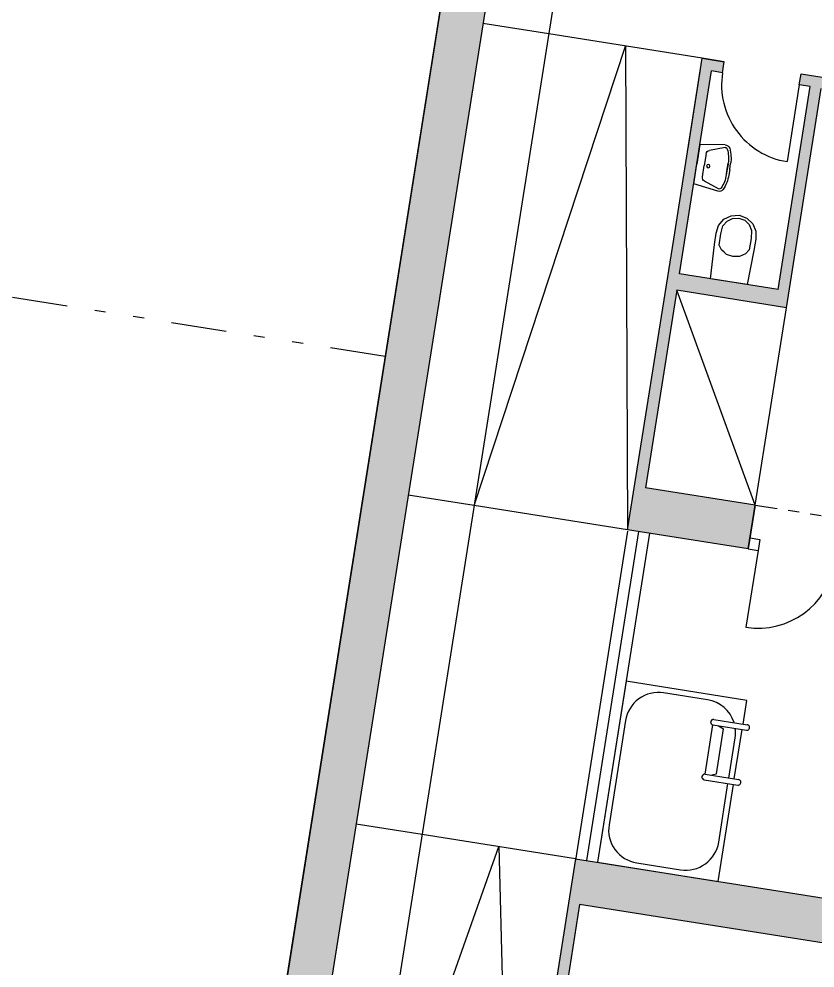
# Model space of a CAD drawing. Extents: x -640655 to -640254, y -1045449 to -1045159.
# Drawn here: x -640533.27 to -640526.1, y -1045377.72 to -1045369.17 of the extents above; entities that cross this region are included whole.
import ezdxf

# ---------------------------------------------------------------- set-up
doc = ezdxf.new("R2010")
doc.units = 0
doc.header["$MEASUREMENT"] = 0
doc.linetypes.add('DIVIDE', pattern=[1.25, 0.5, -0.25, 0, -0.25, 0, -0.25])
doc.layers.get('0').update_dxf_attribs({"linetype": 'CONTINUOUS'})
doc.layers.add('FLOATING-WINDOWS', color=2, linetype='CONTINUOUS', plot=False)
for name, color, linetype in [('T_nabytek', 5, 'CONTINUOUS'), ('T_srafa', 8, 'CONTINUOUS'), ('T_tenka', 4, 'CONTINUOUS'), ('T_tlusta', 1, 'CONTINUOUS'), ('T_zarizovaky', 3, 'CONTINUOUS')]:
    doc.layers.add(name, color=color, linetype=linetype)

# ---------------------------------------------------------------- blocks, each defined once
blk = doc.blocks.new('CA0212B2$')
at = {"color": 0, "linetype": 'Continuous'}
for p, q in [((0, 0.1665), (0.312, 0.1787)), ((0.312, 0.1787), (0.4147, 0.18)), ((0.4147, 0.18), (0.4867, 0.1693)), ((0, -0.1665), (0, 0.1665)), ((0.2569, 0.0826), (0.272, 0.1102)), ((0.272, 0.1102), (0.3127, 0.136)), ((0.3127, 0.136), (0.4157, 0.1386)), ((0.4157, 0.1386), (0.4886, 0.1303)), ((0.4867, 0.1693), (0.5486, 0.131)), ((0.4886, 0.1303), (0.5363, 0.1008)), ((0.5363, 0.1008), (0.5684, 0.0549)), ((0.5486, 0.131), (0.5903, 0.0713)), ((0.2304, 0), (0.24, 0.0583)), ((0.24, -0.0583), (0.2304, 0)), ((0.24, 0.0583), (0.2569, 0.0826)), ((0.5684, 0.0549), (0.5797, 0)), ((0.5797, 0), (0.5684, -0.0549)), ((0.5903, 0.0713), (0.605, 0)), ((0.605, 0), (0.5903, -0.0713)), ((0.272, -0.1102), (0.24, -0.0583)), ((0.5684, -0.0549), (0.5363, -0.1008)), ((0.5903, -0.0713), (0.5486, -0.131)), ((0.312, -0.1787), (0, -0.1665)), ((0.3127, -0.136), (0.272, -0.1102)), ((0.4157, -0.1386), (0.3127, -0.136)), ((0.4867, -0.1693), (0.4147, -0.18)), ((0.4886, -0.1303), (0.4157, -0.1386)), ((0.5486, -0.131), (0.4867, -0.1693)), ((0.5363, -0.1008), (0.4886, -0.1303)), ((0.4147, -0.18), (0.312, -0.1787))]:
    blk.add_line(p, q, dxfattribs=at)
blk = doc.blocks.new('CA0336B2$')
at = {"color": 0}
for p, q in [((-0.1778, -0.1882), (-0.1512, 0)), ((-0.1512, 0), (0, 0)), ((0.1512, 0), (0, 0)), ((0.1778, -0.1882), (0.1512, 0)), ((-0.0881, -0.0567), (0, -0.0567)), ((0.0881, -0.0567), (0, -0.0567)), ((-0.1591, -0.1911), (-0.1176, -0.0774)), ((0.1591, -0.1911), (0.1176, -0.0774)), ((0, -0.2331), (-0.0441, -0.2331)), ((0, -0.252), (-0.0441, -0.252)), ((-0.0378, -0.2331), (0, -0.2331)), ((0.0378, -0.2331), (0, -0.2331)), ((0, -0.2331), (0.0441, -0.2331)), ((0, -0.252), (0.0441, -0.252))]:
    blk.add_line(p, q, dxfattribs=at)
blk.add_circle((0, -0.0882), 0.0126, dxfattribs=at)
for centre, radius, start, end in [((-0.0881, -0.0882), 0.0315, 90, 159.97078), ((0.0881, -0.0882), 0.0315, 20.02922, 90), ((-0.1422, -0.1942), 0.036, 170.46719, 244.94238), ((-0.1422, -0.1942), 0.0171, 169.79373, 244.94238), ((-0.0441, 0.0157), 0.2488, 244.94238, 270), ((0.0441, 0.0157), 0.2488, 270, 295.05762), ((0.1422, -0.1942), 0.0171, 295.05762, 10.20627), ((0.1422, -0.1942), 0.036, 295.05762, 9.53281), ((-0.0441, 0.0157), 0.2677, 244.94238, 270), ((0.0441, 0.0157), 0.2677, 270, 295.05762)]:
    blk.add_arc(centre, radius, start, end, dxfattribs=at)

msp = doc.modelspace()

# ---------------------------------------------------------------- hatches: boundary and pattern name
at = {"layer": 'T_srafa', "linetype": 'Continuous'}
h = msp.add_hatch(color=256, dxfattribs=at)
h.paths.add_polyline_path([(-640524.6393, -1045365.7451), (-640528.9233, -1045365.6255), (-640532.4926, -1045388.1609), (-640531.3568, -1045388.3408), (-640531.3255, -1045388.1433), (-640531.2761, -1045388.1511), (-640531.2605, -1045388.0524), (-640531.3592, -1045388.0367), (-640531.3436, -1045387.9379), (-640532.035, -1045387.8284), (-640530.9947, -1045381.2603), (-640530.2045, -1045381.3855), (-640530.1889, -1045381.2867), (-640530.979, -1045381.1615), (-640528.7889, -1045367.3339), (-640528.0975, -1045367.4434), (-640528.0819, -1045367.3446), (-640528.7733, -1045367.2351), (-640528.5832, -1045366.0352), (-640526.416, -1045366.0957), (-640526.6498, -1045367.5715), (-640527.3905, -1045367.4541), (-640527.4062, -1045367.5529), (-640526.6654, -1045367.6702), (-640526.2209, -1045367.7406), (-640526.1975, -1045367.5925), (-640526.4938, -1045367.5456), (-640526.2648, -1045366.0999), (-640524.8536, -1045366.1393), (-640525.111, -1045367.7646), (-640525.4073, -1045367.7176), (-640525.4308, -1045367.8658), (-640524.9863, -1045367.9362)])
h.paths.add_polyline_path([(-640520.8593, -1045365.8507), (-640521.2625, -1045365.8394), (-640521.4938, -1045367.2997), (-640521.6776, -1045368.4602), (-640523.9986, -1045368.0926), (-640524.2959, -1045369.9692), (-640524.8885, -1045369.8754), (-640524.9041, -1045369.9741), (-640523.3732, -1045370.2166), (-640523.3419, -1045370.0191), (-640524.0827, -1045369.9017), (-640523.8324, -1045368.3214), (-640521.857, -1045368.6343), (-640522.1073, -1045370.2146), (-640522.6505, -1045370.1286), (-640522.6818, -1045370.3261), (-640521.9904, -1045370.4356), (-640522.6475, -1045374.5839), (-640522.4499, -1045374.6152), (-640522.9192, -1045377.5783), (-640528.2528, -1045376.7335), (-640529.0037, -1045381.4744), (-640529.2012, -1045381.4431), (-640529.2168, -1045381.5419), (-640528.9205, -1045381.5888), (-640528.5529, -1045379.2678), (-640526.6368, -1045379.5712), (-640526.6211, -1045379.4725), (-640528.5373, -1045379.169), (-640528.2166, -1045377.1442), (-640523.1794, -1045377.942), (-640523.5, -1045379.9668), (-640525.7322, -1045379.6133), (-640525.7479, -1045379.712), (-640523.5157, -1045380.0656), (-640524.9862, -1045389.3498), (-640524.5911, -1045389.4124)])
h.paths.add_polyline_path([(-640526.6344, -1045373.5474), (-640527.6221, -1045373.391), (-640527.3405, -1045371.6132), (-640526.3528, -1045371.7696), (-640526.04, -1045369.7942), (-640525.6943, -1045369.849), (-640525.6786, -1045369.7502), (-640526.2219, -1045369.6642), (-640526.2375, -1045369.7629), (-640526.1387, -1045369.7786), (-640526.4281, -1045371.6058), (-640527.3171, -1045371.465), (-640527.0277, -1045369.6378), (-640526.9289, -1045369.6534), (-640526.9132, -1045369.5547), (-640527.1108, -1045369.5234), (-640527.3689, -1045371.1531), (-640527.7835, -1045373.7704), (-640526.697, -1045373.9425)], flags=17)
h.paths.add_polyline_path([(-640529.6645, -1045388.2039), (-640530.1584, -1045388.1257), (-640530.174, -1045388.2244), (-640530.2728, -1045388.2088), (-640530.2884, -1045388.3076), (-640530.239, -1045388.3154), (-640530.2703, -1045388.5129), (-640529.7271, -1045388.599)])

# ---------------------------------------------------------------- linework, layer by layer
at = {"layer": 'FLOATING-WINDOWS', "linetype": 'Continuous'}
msp.add_lwpolyline([(-640528.9233, -1045365.6255), (-640520.8593, -1045365.8507), (-640524.5911, -1045389.4124), (-640532.4926, -1045388.1609)], close=True, dxfattribs=at)
at = {"layer": 'T_nabytek', "linetype": 'Continuous'}
for p, q in [((-640528.1963, -1045367.4278), (-640530.3864, -1045381.2554)), ((-640528.4935, -1045369.3044), (-640529.0862, -1045369.2105)), ((-640529.1662, -1045373.5514), (-640529.7588, -1045373.4576)), ((-640529.6355, -1045376.5145), (-640530.2281, -1045376.4206))]:
    msp.add_line(p, q, dxfattribs=at)
at = {"layer": 'T_tenka', "linetype": 'Continuous'}
for p, q in [((-640527.1108, -1045369.5234), (-640528.4935, -1045369.3044)), ((-640529.1662, -1045373.5514), (-640527.8022, -1045369.4139)), ((-640527.8022, -1045369.4139), (-640527.7835, -1045373.7704)), ((-640526.2375, -1045369.7629), (-640526.347, -1045370.4543)), ((-640527.7835, -1045373.7704), (-640529.1662, -1045373.5514)), ((-640527.7838, -1045373.7833), (-640528.2531, -1045376.7464)), ((-640527.6847, -1045373.7861), (-640528.154, -1045376.7492)), ((-640527.5859, -1045373.8017), (-640528.0552, -1045376.7648)), ((-640526.6814, -1045373.8438), (-640526.5925, -1045373.8578)), ((-640526.5925, -1045373.8578), (-640526.6081, -1045373.9566)), ((-640526.6081, -1045373.9566), (-640526.7176, -1045374.648)), ((-640526.697, -1045373.9425), (-640526.6081, -1045373.9566)), ((-640527.0856, -1045375.9723), (-640527.0152, -1045375.5278)), ((-640527.0152, -1045375.5278), (-640526.7142, -1045375.5755)), ((-640527.0074, -1045375.4785), (-640526.7063, -1045375.5261)), ((-640526.9658, -1045375.5357), (-640526.9197, -1045375.5643)), ((-640526.9835, -1045375.9671), (-640526.9197, -1045375.5643)), ((-640527.0856, -1045375.9723), (-640526.7846, -1045376.02)), ((-640527.0362, -1045375.9801), (-640526.9835, -1045375.9671)), ((-640527.0934, -1045376.0217), (-640526.7924, -1045376.0694)), ((-640528.2528, -1045376.7335), (-640529.6355, -1045376.5145)), ((-640530.23, -1045380.2677), (-640528.9441, -1045376.624)), ((-640528.9441, -1045376.624), (-640528.8472, -1045380.4867))]:
    msp.add_line(p, q, dxfattribs=at)
at = {"layer": 'T_tenka', "linetype": 'DIVIDE'}
msp.add_line((-640529.9662, -1045372.2098), (-640540.9888, -1045370.464), dxfattribs=at)
at = {"layer": 'T_tenka', "linetype": 'DIVIDE', "ltscale": 0.4}
msp.add_line((-640526.6344, -1045373.5474), (-640522.5849, -1045374.1888), dxfattribs=at)
at = {"layer": 'T_tenka', "linetype": 'Continuous'}
for centre, radius, start, end in [((-640526.2375, -1045369.7629), 0.7, 170.99854, 260.99994), ((-640526.6081, -1045373.9566), 0.7, 260.99994, 350.99993), ((-640527.0113, -1045375.5032), 0.025, 80.99994, 260.99994), ((-640526.7103, -1045375.5508), 0.025, 260.99994, 80.99994), ((-640527.0895, -1045375.997), 0.025, 80.99994, 260.99994), ((-640526.7885, -1045376.0447), 0.025, 260.99994, 80.99994)]:
    msp.add_arc(centre, radius, start, end, dxfattribs=at)
at = {"layer": 'T_tlusta', "linetype": 'Continuous'}
for p, q in [((-640528.9233, -1045365.6255), (-640532.4926, -1045388.1609)), ((-640528.7889, -1045367.3339), (-640530.979, -1045381.1615)), ((-640527.3689, -1045371.1531), (-640527.1108, -1045369.5234)), ((-640527.1108, -1045369.5234), (-640526.9132, -1045369.5547)), ((-640526.9132, -1045369.5547), (-640527.1108, -1045369.5234)), ((-640526.9289, -1045369.6534), (-640526.9132, -1045369.5547)), ((-640527.3171, -1045371.465), (-640527.0277, -1045369.6378)), ((-640527.2388, -1045370.3315), (-640527.1264, -1045369.6222)), ((-640526.9289, -1045369.6534), (-640527.0277, -1045369.6378)), ((-640526.2375, -1045369.7629), (-640526.2219, -1045369.6642)), ((-640526.2219, -1045369.6642), (-640525.6786, -1045369.7502)), ((-640526.4281, -1045371.6058), (-640526.1387, -1045369.7786)), ((-640526.3528, -1045371.7696), (-640526.04, -1045369.7942)), ((-640526.1387, -1045369.7786), (-640526.2375, -1045369.7629)), ((-640527.7835, -1045373.7704), (-640527.3689, -1045371.1531)), ((-640526.4281, -1045371.6058), (-640527.3171, -1045371.465)), ((-640527.3405, -1045371.6132), (-640527.6221, -1045373.391)), ((-640526.3528, -1045371.7696), (-640527.3405, -1045371.6132)), ((-640526.6344, -1045373.5474), (-640527.6221, -1045373.391)), ((-640526.6344, -1045373.5474), (-640526.697, -1045373.9425)), ((-640526.697, -1045373.9425), (-640526.6344, -1045373.5474)), ((-640526.697, -1045373.9425), (-640527.7835, -1045373.7704)), ((-640528.2528, -1045376.7335), (-640529.0037, -1045381.4744)), ((-640528.2528, -1045376.7335), (-640522.9192, -1045377.5783)), ((-640528.2166, -1045377.1442), (-640528.5373, -1045379.169)), ((-640523.1794, -1045377.942), (-640528.2166, -1045377.1442))]:
    msp.add_line(p, q, dxfattribs=at)
at = {"layer": 'T_zarizovaky', "linetype": 'Continuous'}
for q in [(-640527.3405, -1045371.6132), (-640526.3528, -1045371.7696)]:
    msp.add_line((-640526.6344, -1045373.5474), q, dxfattribs=at)
for points in [[(-640526.7444, -1045375.5201), (-640526.7106, -1045375.3072), (-640527.7971, -1045375.1351), (-640528.0552, -1045376.7648), (-640526.9688, -1045376.9369), (-640526.8304, -1045376.0633)], [(-640526.8226, -1045376.014), (-640526.7522, -1045375.5695)]]:
    msp.add_lwpolyline(points, dxfattribs=at)
for points in [[(-640526.8252, -1045375.5073, 0.283822), (-640527.0642, -1045375.3018), (-640527.4592, -1045375.2392, 0.414214), (-640527.8025, -1045375.4886), (-640527.9511, -1045376.4269, 0.414214), (-640527.7017, -1045376.7702), (-640527.3066, -1045376.8327, 0.414214), (-640526.9634, -1045376.5834), (-640526.8798, -1045376.0555)], [(-640526.872, -1045376.0061), (-640526.8148, -1045375.6451, 0.071434), (-640526.8136, -1045375.5598, 0.071434)]]:
    msp.add_lwpolyline(points, format="xyb", dxfattribs=at)

# ---------------------------------------------------------------- block references
at = {"layer": 'T_zarizovaky', "linetype": 'Continuous', "xscale": -1.19047619025617, "yscale": 1.190476190531626, "zscale": 1.190476190475965, "rotation": 80.99993609791512}
msp.add_blockref('CA0336B2$', (-640527.1606, -1045370.4773), dxfattribs=at)
at = {"layer": 'T_zarizovaky', "linetype": 'Continuous', "rotation": 80.99993610504286}
msp.add_blockref('CA0212B2$', (-640526.8726, -1045371.5354), dxfattribs=at)

doc.saveas('drawing.dxf')
